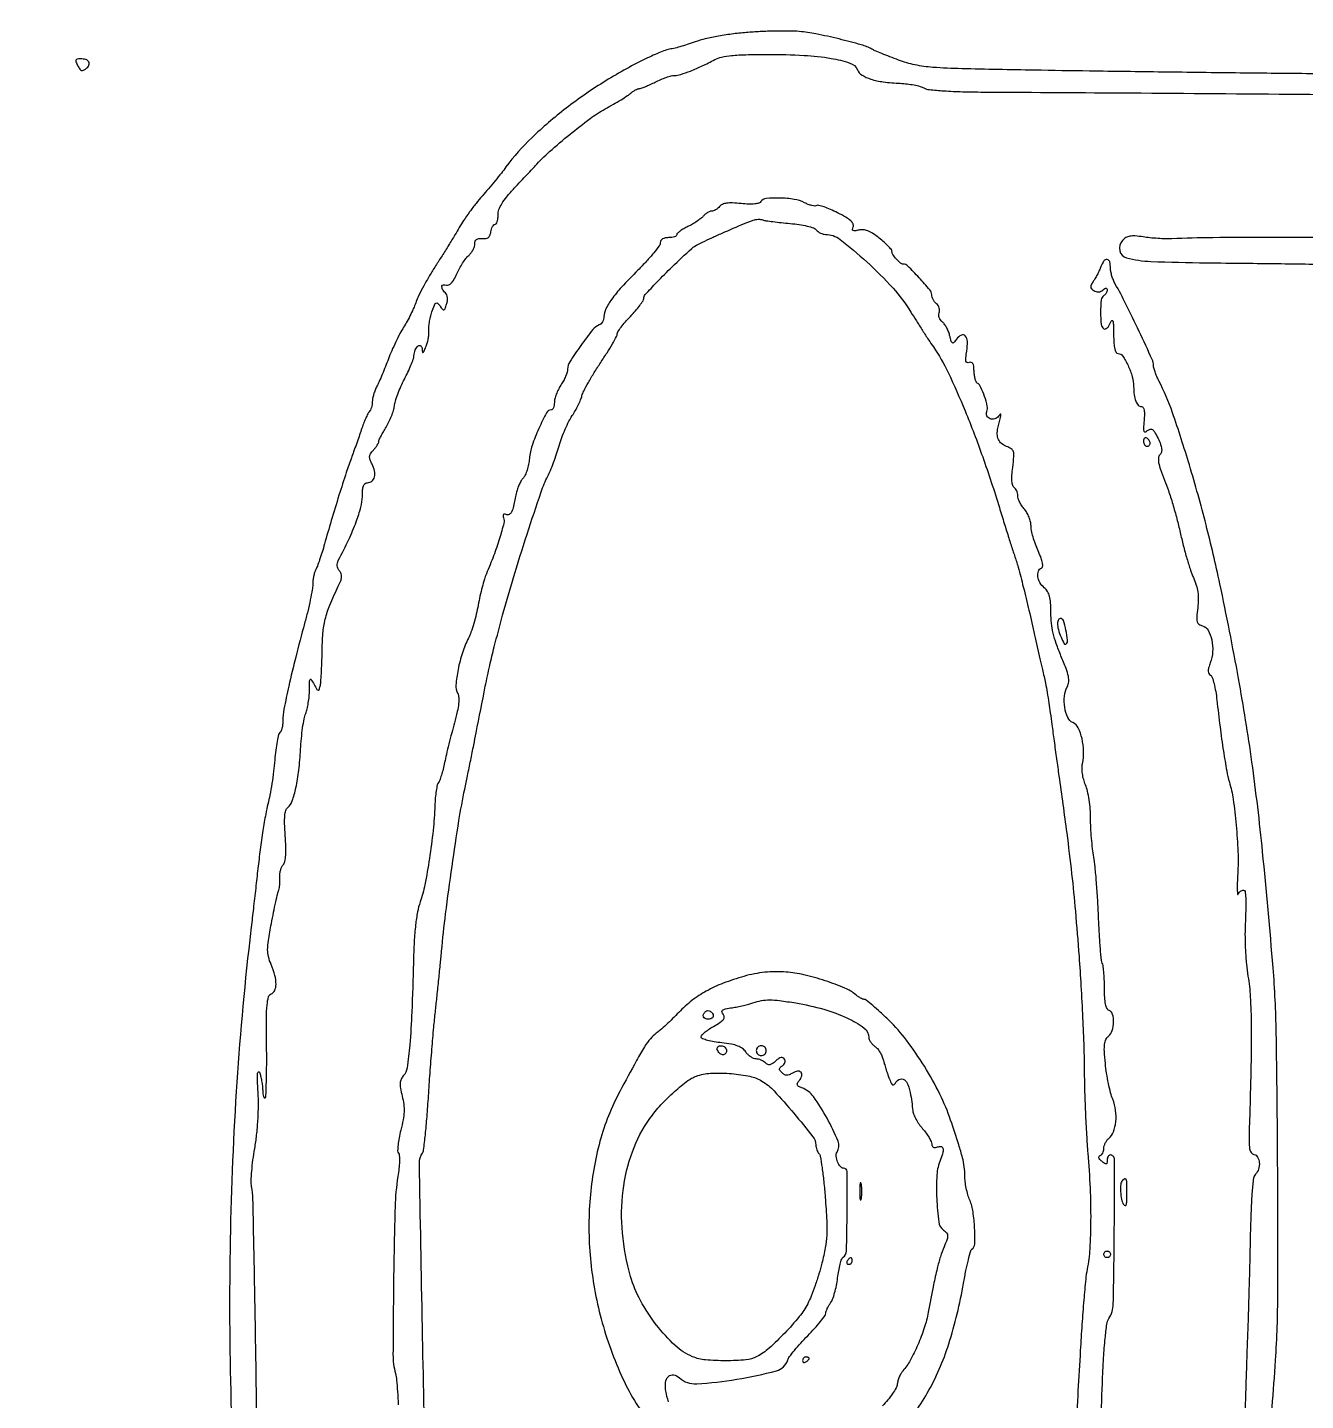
# Model space of a CAD drawing. Extents: x 0 to 5034, y 0 to 2560.
# Drawn here: x 1600.8 to 1986.9, y 1476.8 to 1891.5 of the extents above; entities that cross this region are included whole.
import ezdxf

# ---------------------------------------------------------------- set-up
doc = ezdxf.new("R2010")
doc.units = 0

msp = doc.modelspace()

# ---------------------------------------------------------------- linework, layer by layer
for points in [[(1302.591156, 2312.41867, -0.000002), (1321.157236, 2312.214958, -0.000002), (1342.798547, 2311.977339, -0.000002), (1365, 2311.733402, -0.001584)], [(2009.494587, 1877.282473, 0.000484), (1988.5, 1877.499179, -0.000489), (1967.21616, 1877.719094, -0.000366), (1943.759375, 1878.001581, -0.00037), (1921.664408, 1878.300175, -0.000845), (1905, 1878.565861, -0.001164), (1883.058553, 1879.003859, -0.013021), (1874.333491, 1879.425846, -0.032761), (1868.944086, 1880.184587, -0.038669), (1864, 1881.620542, -0.003289), (1861.397513, 1882.619604, -0.003903), (1858.953305, 1883.598466, -0.003401), (1856.904056, 1884.454094, -0.024864), (1855.947422, 1884.918621, 0.057226), (1852.738001, 1886.228274, 0.008588), (1845.995278, 1887.992673, 0.010225), (1839.018169, 1889.540509, 0.027668), (1834, 1890.260674, 0.019426), (1831.210081, 1890.395727, 0.006728), (1827.178125, 1890.379867, 0.006672), (1822.731868, 1890.243173, 0.007707), (1818.5, 1889.991109, 0.013277), (1814.099317, 1889.54308, 0.012476), (1809.635899, 1888.854972, 0.013024), (1805.591882, 1888.018526, 0.027884), (1802.534659, 1887.120314, -0.006555), (1800.151752, 1886.308362, -0.008273), (1797.925777, 1885.622842, -0.006771), (1796.04878, 1885.106076, -0.063866), (1795.221709, 1885, 0.083702), (1794.406756, 1884.86261, 0.00895), (1792.59939, 1884.198915, 0.010822), (1790.4634, 1883.31723, 0.008506), (1788.18705, 1882.272903, 0.026544), (1775.543381, 1875.362164, 0.025649), (1763.551802, 1867.077514, 0.026901), (1753.165713, 1858.156702, 0.042397), (1745.398541, 1849.347427, -0.00833), (1744.000294, 1847.525318, -0.00377), (1742.111209, 1845.183179, -0.003732), (1740.080384, 1842.741211, -0.005099), (1738.212369, 1840.574034, 0.013454), (1736.36289, 1838.354426, 0.009318), (1734.387606, 1835.751449, 0.009404), (1732.582362, 1833.177875, 0.019019), (1731.278373, 1831.074034, -0.006378), (1729.967666, 1828.834878, -0.002519), (1728.110208, 1825.787373, -0.002493), (1726.070466, 1822.515063, -0.003118), (1724.143758, 1819.5, 0.010082), (1722.311626, 1816.54297, 0.009415), (1720.556549, 1813.446879, 0.009433), (1719.10189, 1810.639083, 0.031403), (1718.300179, 1808.723417, -0.020421), (1717.619665, 1806.991564, -0.010621), (1716.638053, 1804.887311, -0.010543), (1715.536999, 1802.766212, -0.015802), (1714.479559, 1800.967619, 0.01926), (1713.367821, 1799.0464, 0.009399), (1712.092104, 1796.517901, 0.009309), (1710.862089, 1793.834878, 0.013304), (1709.879498, 1791.407475, -0.005403), (1708.978135, 1789.075463, -0.004886), (1707.996604, 1786.683607, -0.004898), (1707.075621, 1784.558662, -0.015531), (1706.401863, 1783.163273, 0.026895), (1705.869392, 1781.99334, 0.021363), (1705.41869, 1780.680149, 0.02184), (1705.105614, 1779.423804, 0.049426), (1705.006161, 1778.45, -0.038725), (1704.937291, 1777.595434, -0.034055), (1704.736803, 1776.723125, -0.035616), (1704.444729, 1775.959233, -0.080969), (1704.097849, 1775.45, 0.074594), (1703.661736, 1774.82689, 0.011517), (1703.019063, 1773.457187, 0.012632), (1702.333992, 1771.792537, 0.010678), (1701.692234, 1770, -0.002657), (1701.007544, 1767.986327, -0.001685), (1700.18935, 1765.646875, -0.001692), (1699.370448, 1763.355188, -0.00313), (1698.687279, 1761.5, 0.01105), (1697.156201, 1757.130033, 0.003052), (1694.944826, 1750.197831, 0.003164), (1692.612088, 1742.55841, 0.004062), (1690.567801, 1735.5, -0.006342), (1689.853627, 1733.07557, -0.007031), (1689.10121, 1730.752423, -0.00657), (1688.405977, 1728.789647, -0.035822), (1687.941379, 1727.763569, 0.049927), (1687.580284, 1726.902339, 0.023113), (1687.27848, 1725.725416, 0.022624), (1687.073042, 1724.448893, 0.029191), (1687.006638, 1723.263569, -0.044496), (1686.868626, 1721.672613, -0.007485), (1686.289433, 1718.668048, -0.008139), (1685.496131, 1715.148337, -0.007149), (1684.555768, 1711.5, 0.004501), (1681.874785, 1701.321867, 0.007232), (1679.792996, 1692.591788, 0.006911), (1678.334411, 1685.604892, 0.048033), (1678, 1682.131832, -0.028109), (1677.932753, 1680.93659, -0.034498), (1677.731129, 1679.837166, -0.036925), (1677.438332, 1678.96578, -0.15606), (1677.084695, 1678.552344, 0.200476), (1676.696547, 1678.010391, 0.01055), (1676.253864, 1675.878223, 0.015279), (1675.848618, 1673.251288, 0.010404), (1675.541658, 1670.243327, -0.010697), (1675.19591, 1666.874835, -0.007828), (1674.673836, 1663.152165, -0.007916), (1674.067996, 1659.640093, -0.017313), (1673.468865, 1656.97681, 0.020461), (1672.810419, 1653.961359, 0.00507), (1671.984854, 1648.970369, 0.005177), (1671.156224, 1643.232916, 0.00517), (1670.446151, 1637.47681, -0.00014), (1669.778386, 1631.575738, -0.000122), (1669.076545, 1625.402563, -0.000123), (1668.439411, 1619.822919, -0.000366), (1667.999087, 1616, 0.013199), (1663.908094, 1570.160889, 0.011752), (1662.037477, 1522.358362, 0.011548), (1662.402304, 1473.627172, 0.011573)], [(1993.853401, 1827.95452, 0.002956), (1976.143585, 1828.074452, 0.002913), (1958.880853, 1827.988715, 0.007648), (1946.5, 1827.665636, -0.017232), (1944.636391, 1827.65273, -0.008988), (1942.315667, 1827.758417, -0.008927), (1939.93559, 1827.952435, -0.013479), (1937.872482, 1828.214082, 0.017143), (1935.393356, 1828.510049, 0.06395), (1933.827284, 1828.442372, 0.095202), (1932.671663, 1828.006406, 0.071284), (1931.622482, 1827.135341, 0.241812), (1930.801824, 1824.063376, 0.281718), (1932.8597, 1821.90976, 0.055625), (1940.193346, 1820.817957, 0.0063), (1957, 1820.413572, -0.0001), (1968.694899, 1820.277243, -0.000024), (1988.046875, 1820.04686, -0.000025), (2010.249219, 1819.780375, -0.000025), (2032.5, 1819.511114, 0.00062)], [(1670.30539, 1452.5, 0.000863), (1669.903385, 1486.087776, 0.001479), (1669.436903, 1514.097363, 0.000534), (1668.948388, 1537.717799, 0.040348), (1668.559736, 1541.5, -0.054479), (1668.434937, 1543.17882, -0.011635), (1668.604507, 1546.103296, -0.012033), (1668.963326, 1549.49988, -0.011198), (1669.492027, 1552.958028, 0.015889), (1670.075501, 1557.0297, 0.012769), (1670.451257, 1561.438654, 0.012777), (1670.60124, 1565.857296, 0.01599), (1670.504439, 1569.958028, -0.005248), (1670.33886, 1573.628264, -0.025611), (1670.37342, 1575.70716, -0.241774), (1670.613684, 1576.105918, -0.478248), (1670.914915, 1576, -0.025835), (1671.261813, 1574.832549, -0.014306), (1671.569739, 1573.377604, -0.014235), (1671.798048, 1571.882008, -0.022217), (1671.90032, 1570.583333, 0.020796), (1671.982079, 1569.506048, 0.046873), (1672.153421, 1568.706139, 0.099996), (1672.378172, 1568.298637, 0.438454), (1672.621963, 1568.28863, 0.189109), (1672.869891, 1568.856584, 0.002072), (1673.014481, 1573.152303, 0.006116), (1673.100874, 1578.154238, 0.003901), (1673.084797, 1583.97242, -0.00321), (1673.050449, 1592.260085, -0.021389), (1673.236334, 1596.383796, -0.042839), (1673.644368, 1598.712715, -0.240831), (1674.462834, 1599.624112, 0.202778), (1675.546027, 1600.6672, 0.101969), (1675.931716, 1602.561194, 0.066706), (1675.569435, 1605.217332, 0.031763), (1674.442068, 1608.484408, -0.037681), (1673.645387, 1610.884823, -0.062925), (1673.392138, 1612.994981, -0.038531), (1673.620654, 1615.733025, -0.00667), (1674.519298, 1620.856532, -0.002962), (1675.187262, 1624.276339, -0.003846), (1675.841997, 1627.401606, -0.002898), (1676.425503, 1630.01099, -0.034564), (1676.725916, 1631, 0.047299), (1676.929586, 1631.73744, 0.021168), (1677.06277, 1632.735865, 0.020732), (1677.115317, 1633.811305, 0.026431), (1677.070182, 1634.802946, -0.050648), (1677.073028, 1635.792647, -0.038367), (1677.268402, 1636.861575, -0.039299), (1677.612479, 1637.846673, -0.069645), (1678.064006, 1638.577123, 0.120121), (1678.588179, 1639.652265, 0.035132), (1678.854546, 1641.485384, 0.026458), (1678.908384, 1644.029476, 0.010936), (1678.723784, 1647.469184, -0.009703), (1678.522589, 1651.053061, -0.030692), (1678.581918, 1653.455396, -0.046713), (1678.873982, 1655.065753, -0.15249), (1679.456633, 1655.964009, 0.136866), (1680.801515, 1657.904598, 0.028871), (1681.936973, 1661.90954, 0.025986), (1682.823091, 1667.179796, 0.015633), (1683.35112, 1673.5, -0.010845), (1683.592757, 1676.769224, -0.011335), (1683.973481, 1679.976936, -0.011065), (1684.425902, 1682.729007, -0.04812), (1684.884103, 1684.3151, 0.036744), (1685.315289, 1685.689788, 0.016869), (1685.682614, 1687.532578, 0.016603), (1685.940339, 1689.50676, 0.022039), (1686.035435, 1691.3151, -0.003005), (1686.075744, 1694.099102, -0.162183), (1686.250732, 1694.590574, -0.523665), (1686.541965, 1694.573774, -0.010617), (1687.413164, 1693.077078, 0.007782), (1688.260564, 1691.602098, 0.194636), (1688.625655, 1691.324959, 0.392438), (1688.920451, 1691.4796, 0.021178), (1689.256813, 1692.577078, 0.044426), (1689.457343, 1693.772111, 0.005388), (1689.634984, 1696.432017, 0.006363), (1689.772073, 1699.60452, 0.005203), (1689.840172, 1703, -0.018625), (1690.100826, 1708.554382, -0.039808), (1690.800286, 1712.788623, -0.037092), (1692.19706, 1717.039993, -0.014226), (1694.735818, 1722.724405, 0.021322), (1695.462201, 1724.414823, 0.072209), (1695.722506, 1725.58412, 0.106992), (1695.592867, 1726.515547, 0.085522), (1695.086276, 1727.396044, -0.067219), (1694.61504, 1728.150208, -0.087903), (1694.415128, 1728.936749, -0.08388), (1694.49376, 1729.772318, -0.055607), (1694.844953, 1730.671639, 0.011942), (1697.900272, 1736.845934, 0.019736), (1700.144949, 1742.21238, 0.023075), (1701.573044, 1746.662101, 0.0662), (1702, 1749.872715, -0.018977), (1702.075254, 1751.854734, -0.069962), (1702.34276, 1753.076217, -0.133561), (1702.822955, 1753.747646, -0.17279), (1703.531385, 1754, 0.176163), (1704.857844, 1754.482315, 0.156295), (1705.645222, 1755.729267, 0.114076), (1705.692584, 1757.552734, 0.072676), (1704.969096, 1759.557745, -0.031083), (1704.33983, 1760.932546, -0.113748), (1704.206435, 1761.875162, -0.123424), (1704.503429, 1762.73788, -0.039624), (1705.33622, 1763.819025, 0.019916), (1705.973153, 1764.581794, 0.023468), (1706.511265, 1765.353382, 0.023255), (1706.89885, 1766.037347, 0.117804), (1707, 1766.460707, -0.107118), (1707.105349, 1766.946809, -0.009887), (1707.640587, 1768.064476, -0.01239), (1708.345537, 1769.382413, -0.009407), (1709.180721, 1770.792412, 0.025459), (1710.038651, 1772.352934, 0.019908), (1710.812852, 1774.124752, 0.020311), (1711.401834, 1775.835768, 0.045498), (1711.674625, 1777.181661, -0.047791), (1711.975125, 1778.630185, -0.014811), (1712.696363, 1780.738034, -0.014662), (1713.646853, 1783.059451, -0.015633), (1714.713091, 1785.271215, 0.010924), (1715.767249, 1787.406287, 0.012403), (1716.681142, 1789.497689, 0.011649), (1717.369354, 1791.30484, 0.064984), (1717.585848, 1792.316662, -0.073347), (1717.995968, 1794.088718, -0.122113), (1718.877573, 1795.331782, -0.369732), (1719.637789, 1795.333757, -0.211213), (1720.063386, 1794.45, 0.016782), (1720.130448, 1793.436227, 0.520148), (1720.317225, 1793.331283, 0.174529), (1720.585007, 1793.603134, 0.005878), (1721.209685, 1795, 0.03373), (1721.608458, 1796.122562, 0.02365), (1721.909994, 1797.430377, 0.02396), (1722.079954, 1798.716334, 0.045085), (1722.073031, 1799.762984, -0.046522), (1722.06886, 1800.877017, -0.018247), (1722.261699, 1802.402746, -0.017875), (1722.591751, 1804.048159, -0.02127), (1723.02363, 1805.571599, -0.009451), (1723.757168, 1807.660717, -0.145998), (1724.210963, 1808.261982, -0.361486), (1724.708379, 1808.232393, -0.0466), (1725.470176, 1807.371674, 0.018139), (1726.266129, 1806.362132, 0.290598), (1726.662954, 1806.238832, 0.240953), (1726.996557, 1806.541764, 0.013332), (1727.472616, 1807.913721, 0.04937), (1727.68061, 1808.895967, 0.055), (1727.680728, 1809.864161, 0.061332), (1727.482185, 1810.70349, 0.10807), (1727.099337, 1811.300663, -0.058941), (1726.244663, 1812.384669, -0.168629), (1726.042035, 1813.309043, -0.330473), (1726.477225, 1813.769984, -0.136383), (1727.382594, 1813.683426, 0.209624), (1728.088894, 1813.716545, 0.090206), (1728.861276, 1814.29167, 0.057475), (1729.679559, 1815.399929, 0.024391), (1730.521104, 1817.046799, -0.020423), (1731.329946, 1818.661152, -0.017495), (1732.308031, 1820.291742, -0.017851), (1733.302159, 1821.711151, -0.047173), (1734.138509, 1822.625349, 0.047586), (1734.850845, 1823.40528, 0.039604), (1735.453187, 1824.353625, 0.041251), (1735.866269, 1825.319209, 0.080621), (1736, 1826.143198, -0.080644), (1736.133697, 1826.966733, -0.159217), (1736.52391, 1827.493395, -0.132591), (1737.208834, 1827.746291, -0.048961), (1738.246765, 1827.73821, 0.057593), (1739.326713, 1827.748394, 0.135765), (1740.064155, 1828.055295, 0.135102), (1740.541234, 1828.698784, 0.056787), (1740.816316, 1829.75, -0.038364), (1741.008189, 1830.611355, -0.053132), (1741.317603, 1831.339062, -0.065682), (1741.689552, 1831.839283, -0.202775), (1742.069551, 1832, 0.258486), (1742.427272, 1832.198173, 0.061119), (1742.726681, 1832.839286, 0.047871), (1742.93233, 1833.762574, 0.030882), (1743, 1834.857143, -0.086678), (1743.282622, 1836.475192, -0.049979), (1744.1375, 1838.264422, -0.036561), (1745.628433, 1840.358637, -0.015487), (1747.910714, 1842.946429, 0.000313), (1749.889032, 1845.05688, 0.000361), (1751.772321, 1847.071388, 0.000323), (1753.365704, 1848.780466, 0.002114), (1754.160714, 1849.641579, -0.024936), (1758.569311, 1853.999853, -0.011852), (1764.644577, 1859.180583, -0.011609), (1770.807515, 1863.955503, -0.033292), (1775.366157, 1866.873571, 0.00577), (1777.830281, 1868.266096, 0.006524), (1780.161939, 1869.660481, 0.006), (1782.112519, 1870.894325, 0.035273), (1783.078741, 1871.623571, -0.027152), (1783.753659, 1872.150364, -0.027913), (1784.475673, 1872.595674, -0.029043), (1785.142177, 1872.908452, -0.095464), (1785.617299, 1873, 0.087742), (1786.193243, 1873.101853, 0.009673), (1787.447517, 1873.5875, 0.011566), (1788.927587, 1874.23412, 0.009114), (1790.5, 1875, -0.017416), (1792.140364, 1875.765553, -0.01758), (1793.824969, 1876.4125, -0.017678), (1795.328261, 1876.871206, -0.065295), (1796.310313, 1877, 0.075613), (1798.170982, 1877.282998, 0.01798), (1801.136496, 1878.324783, 0.017161), (1804.64932, 1879.843669, 0.012613), (1808.436436, 1881.756213, -0.070203), (1810.528951, 1882.526447, -0.028623), (1813.531517, 1882.996507, -0.018902), (1817.849773, 1883.257051, -0.005675), (1824.436436, 1883.330256, -0.012646), (1835.437848, 1883.04938, -0.029555), (1843.618707, 1882.146595, -0.037117), (1849.294103, 1880.738452, -0.21176), (1851.544969, 1878.704742, 0.149126), (1852.944801, 1877.091713, 0.063439), (1855.567777, 1875.878381, 0.045244), (1859.380268, 1875.041306, 0.020252), (1864.5, 1874.604011, -0.018855), (1866.570564, 1874.432983, -0.017942), (1868.657219, 1874.104801, -0.018223), (1870.478403, 1873.681609, -0.05865), (1871.630958, 1873.218687, 0.09939), (1873.299173, 1872.700888, 0.009301), (1877.60567, 1872.337279, 0.010219), (1883.305731, 1872.079496, 0.004897), (1890.630958, 1871.969893, -0.000447), (1934.032772, 1871.706822, -0.000272), (1985.343122, 1871.322014, -0.000258), (2033.651729, 1870.908509, -0.000926)], [(1924.974255, 1467.942946, 0.001409), (1925.558327, 1482, -0.004659), (1925.932404, 1489.782965, -0.010824), (1926.39341, 1495.606866, -0.010527), (1926.917556, 1499.892704, -0.103814), (1927.536613, 1501.590564, 0.134741), (1928.847634, 1506.005644, 0.00328), (1929.15258, 1527.44905, 0.001799), (1929.24286, 1549.67167, 0.414349), (1927.915146, 1551, 0.17252), (1927.565964, 1550.875822, 0.093741), (1927.268824, 1550.523407, 0.074131), (1927.067793, 1549.998227, 0.054451), (1927, 1549.377555, -0.034031), (1926.942696, 1548.536599, -0.325448), (1926.707817, 1548.292106, -0.203945), (1926.296558, 1548.386751, -0.016041), (1925.390347, 1549.091004, -0.035745), (1924.778094, 1549.677815, -0.112982), (1924.502405, 1550.170516, -0.220982), (1924.558569, 1550.542533, -0.167601), (1924.890347, 1550.796782, 0.126501), (1925.314911, 1551.070965, 0.068084), (1925.674039, 1551.585066, 0.060893), (1925.917376, 1552.247238, 0.057696), (1926, 1552.960889, -0.069139), (1926.107895, 1553.737441, -0.044579), (1926.432852, 1554.587293, -0.04414), (1926.909528, 1555.377951, -0.061907), (1927.473538, 1555.978038, 0.130466), (1928.893135, 1557.972394, 0.064325), (1929.609756, 1561.023813, 0.058759), (1929.556797, 1564.510605, 0.06209), (1928.688116, 1567.821455, -0.032359), (1928.051352, 1569.769576, -0.012115), (1927.404115, 1572.571849, -0.011944), (1926.844398, 1575.667576, -0.014192), (1926.469401, 1578.613752, -0.00901), (1926.168011, 1582.363611, -0.043251), (1926.219978, 1584.504681, -0.080917), (1926.606628, 1585.8899, -0.111558), (1927.391711, 1586.910128, 0.141967), (1928.519504, 1588.572769, 0.071452), (1928.955437, 1591.092502, 0.076439), (1928.662237, 1593.446197, 0.236221), (1927.61195, 1594.595414, -0.196392), (1926.97201, 1595.196688, -0.056623), (1926.54226, 1596.513013, -0.036772), (1926.278432, 1598.547947, -0.012413), (1926.186919, 1601.538218, 0.008906), (1926.127278, 1604.06689, 0.011841), (1925.97774, 1606.361593, 0.009223), (1925.773682, 1608.257787, 0.107392), (1925.526751, 1608.956716, -0.115535), (1925.262319, 1609.74535, -0.003097), (1924.940845, 1613.4193, -0.006303), (1924.642643, 1617.767079, -0.004256), (1924.40729, 1622.732527, 0.00516), (1924.147137, 1628.01911, 0.005026), (1923.776116, 1633.345692, 0.004963), (1923.356665, 1638.018656, 0.018658), (1922.955508, 1640.933659, -0.015242), (1922.5888, 1643.469973, -0.008046), (1922.28068, 1646.636041, -0.007999), (1922.069154, 1649.889524, -0.012232), (1922, 1652.715778, 0.020826), (1921.887498, 1655.415617, 0.017166), (1921.549241, 1658.278195, 0.017505), (1921.055764, 1660.886932, 0.043482), (1920.465502, 1662.736808, -0.033452), (1919.906213, 1664.375534, -0.02949), (1919.541976, 1666.144584, -0.03076), (1919.40336, 1667.81906, -0.059394), (1919.534152, 1669.155494, 0.059838), (1919.893736, 1672.863572, 0.051173), (1919.403653, 1676.760051, 0.054827), (1918.269691, 1679.997391, 0.179551), (1916.666633, 1681.548767, -0.184607), (1915.091568, 1683.103196, -0.068462), (1914.185387, 1686.137885, -0.06437), (1914.099333, 1689.592231, -0.09724), (1914.978774, 1692.460339, 0.102963), (1915.394737, 1693.873864, 0.071695), (1915.291103, 1695.53915, 0.040197), (1914.604008, 1697.878772, 0.009083), (1913.050026, 1701.722919, -0.015931), (1911.617227, 1705.41188, -0.027047), (1910.687949, 1708.589284, -0.030138), (1910.172438, 1711.588988, -0.02749), (1910, 1714.722946, 0.015156), (1909.908423, 1717.74333, 0.049665), (1909.590874, 1719.712695, 0.074077), (1908.984153, 1721.120176, 0.077106), (1908, 1722.267972, -0.087299), (1906.711784, 1723.833456, -0.092825), (1906.069878, 1725.712002, -0.12186), (1906.2287, 1727.321165, -0.231018), (1907.137158, 1728.212386, 0.293622), (1907.509925, 1728.675381, 0.074206), (1907.467904, 1729.68798, 0.042616), (1907.031342, 1731.236464, 0.014125), (1906.137158, 1733.422837, -0.018328), (1905.319068, 1735.472134, -0.016842), (1904.62779, 1737.633975, -0.01712), (1904.14264, 1739.603086, -0.051879), (1904, 1740.974109, 0.059657), (1903.855198, 1742.183408, 0.03511), (1903.4125, 1743.572411, 0.034664), (1902.765817, 1744.917911, 0.04932), (1902, 1746, -0.034011), (1901.234585, 1747.014299, -0.031019), (1900.5875, 1748.153843, -0.03242), (1900.138844, 1749.246543, -0.081376), (1900, 1750.093993, 0.055389), (1899.9184, 1750.828351, 0.049542), (1899.67684, 1751.556473, 0.052551), (1899.321298, 1752.171239, 0.097275), (1898.899881, 1752.561877, -0.194189), (1898.45611, 1753.165918, -0.044881), (1898.250605, 1754.43683, -0.033918), (1898.245563, 1756.23827, -0.014823), (1898.471527, 1758.618405, 0.009556), (1898.824994, 1761.96641, 0.09443), (1898.681183, 1763.368288, 0.177379), (1898.041101, 1764.225056, 0.053735), (1896.571645, 1764.97276, -0.083103), (1895.106476, 1765.829549, -0.110665), (1894.169345, 1767.048584, -0.103246), (1893.802957, 1768.61907, -0.064913), (1894.003485, 1770.5, 0.00176), (1894.763123, 1773.710544, 0.044468), (1894.888855, 1774.603174, 0.672988), (1894.701182, 1774.690867, 0.052105), (1894.187671, 1774.104283, -0.167799), (1893.041793, 1773.280435, -0.166493), (1891.627526, 1773.335785, -0.19215), (1890.678723, 1774.21747, -0.204997), (1890.63074, 1775.480106, 0.143956), (1890.764405, 1777.13777, 0.02944), (1889.987906, 1780.006428, 0.029925), (1888.87331, 1782.772544, 0.132167), (1887.744222, 1784.097676, -0.146775), (1887.402371, 1784.522992, -0.032521), (1887.104674, 1785.419692, -0.031139), (1886.884984, 1786.542226, -0.025651), (1886.787793, 1787.758864, 0.025365), (1886.676481, 1789.162371, 0.099167), (1886.39802, 1789.98188, 0.200296), (1885.943906, 1790.32724, 0.156572), (1885.319528, 1790.292373, -0.177363), (1884.700052, 1790.282874, -0.261695), (1884.348584, 1790.681073, -0.080812), (1884.29769, 1791.698952, -0.011813), (1884.576908, 1793.755591, 0.045834), (1884.773122, 1796.681479, 0.171849), (1884.125781, 1798.375465, 0.352365), (1882.952565, 1798.598477, 0.112903), (1881.51496, 1797.351346, -0.022089), (1880.673333, 1796.301041, -0.351551), (1880.253368, 1796.226801, -0.199912), (1879.91198, 1796.653281, -0.009059), (1879.415851, 1798.501208, 0.03384), (1879.019645, 1799.730337, 0.030225), (1878.448489, 1800.943814, 0.03149), (1877.799203, 1801.971872, 0.077263), (1877.171876, 1802.605392, -0.081259), (1876.645162, 1803.145826, -0.072156), (1876.291878, 1803.847702, -0.074479), (1876.160202, 1804.59869, -0.098138), (1876.278079, 1805.282279, 0.095568), (1876.400716, 1805.972472, 0.069914), (1876.280811, 1806.743342, 0.06781), (1875.94601, 1807.474665, 0.078495), (1875.440559, 1808.049332, -0.053791), (1874.889314, 1808.617144, -0.042895), (1874.423164, 1809.332726, -0.044334), (1874.104531, 1810.080042, -0.078768), (1874, 1810.739466, 0.17829), (1873.455698, 1812.217396, 0.010274), (1870.194377, 1815.888971, 0.009707), (1866.774717, 1819.442145, 0.198843), (1865.427427, 1820, -0.18088), (1864.584783, 1820.315146, -0.031739), (1863.359726, 1821.525203, -0.032823), (1862.292699, 1822.893035, -0.150332), (1862, 1823.844542, 0.174644), (1861.804914, 1824.386031, 0.017387), (1860.874533, 1825.433279, 0.020236), (1859.636139, 1826.632162, 0.014718), (1858.168624, 1827.866447, 0.02186), (1856.243093, 1829.25903, 0.052075), (1854.677418, 1830.070902, 0.070604), (1853.306522, 1830.396727, 0.087257), (1851.999954, 1830.289737, -0.021215), (1850.806241, 1830.031116, -0.171159), (1850.261616, 1830.12354, -0.306818), (1850.075155, 1830.492198, -0.059889), (1850.266735, 1831.252716, 0.205168), (1850.232548, 1832.144597, 0.098686), (1849.536251, 1833.080251, 0.052191), (1848.060364, 1834.156357, 0.014331), (1845.52838, 1835.529934, 0.014287), (1843.41518, 1836.524342, 0.020513), (1841.486602, 1837.272887, 0.016953), (1839.889765, 1837.758656, 0.206613), (1839.271274, 1837.667657, -0.162081), (1838.738967, 1837.541781, -0.036215), (1837.804957, 1837.694005, -0.033981), (1836.700215, 1838.038033, -0.027195), (1835.563993, 1838.551178, 0.080504), (1832.496248, 1839.560713, 0.033182), (1828.126633, 1839.95908, 0.028043), (1823.969788, 1839.828116, 0.236691), (1822.422259, 1838.874212, -0.189022), (1821.81531, 1838.418919, -0.043504), (1820.533091, 1838.181621, -0.033879), (1818.739279, 1838.13082, -0.015857), (1816.420792, 1838.296019, 0.015217), (1813.834139, 1838.483656, 0.04402), (1812.042004, 1838.401158, 0.067068), (1810.788281, 1838.056986, 0.11962), (1809.935106, 1837.421807, -0.046478), (1809.390854, 1836.87779, -0.040976), (1808.733045, 1836.417656, -0.04317), (1808.065881, 1836.101777, -0.089212), (1807.5, 1836, 0.093642), (1806.928756, 1835.892068, 0.042436), (1806.243393, 1835.553954, 0.040039), (1805.559629, 1835.062541, 0.043748), (1804.984684, 1834.481546, -0.053205), (1804.273252, 1833.789255, -0.018159), (1803.107007, 1832.940463, -0.017818), (1801.741889, 1832.089928, -0.019627), (1800.36224, 1831.367604, 0.020076), (1799.074425, 1830.691887, 0.028122), (1797.987658, 1829.980512, 0.027475), (1797.19068, 1829.321727, 0.209253), (1797, 1828.886059, -0.24551), (1796.822323, 1828.546016, -0.066898), (1796.265625, 1828.26028, -0.051535), (1795.457602, 1828.06457, -0.033676), (1794.5, 1828, 0.046863), (1793.444394, 1827.900845, 0.091047), (1792.657303, 1827.596552, 0.122168), (1792.175374, 1827.106621, 0.134308), (1792, 1826.465517, -0.16122), (1791.700314, 1825.56024, -0.011025), (1790.017188, 1823.397929, -0.014854), (1787.835785, 1820.876297, -0.010562), (1785.25, 1818.177471, 0.009369), (1780.315352, 1813.051637, 0.02923), (1777.270408, 1809.356409, 0.04427), (1775.541331, 1806.486806, 0.113942), (1775, 1804.142172, -0.067997), (1774.893709, 1803.364202, -0.062708), (1774.581812, 1802.619911, -0.066679), (1774.120813, 1802.02004, -0.104375), (1773.576383, 1801.667684, 0.133497), (1771.608226, 1800.227141, 0.012959), (1768.01124, 1795.472103, 0.012554), (1764.655451, 1790.530966, 0.142915), (1763.993411, 1788.2927, -0.073714), (1763.857864, 1787.400893, -0.024045), (1763.405128, 1786.145356, -0.023371), (1762.760939, 1784.78018, -0.024337), (1762, 1783.5, 0.02997), (1761.238993, 1782.186253, 0.025563), (1760.594872, 1780.720312, 0.026364), (1760.147119, 1779.323318, 0.063717), (1760.006589, 1778.25, -0.037916), (1759.938618, 1777.388375, -0.056728), (1759.738972, 1776.660938, -0.074413), (1759.448134, 1776.164263, -0.226904), (1759.104804, 1776, 0.277345), (1757.670552, 1775.13814, 0.015957), (1755.310527, 1770.335004, 0.02383), (1753.283458, 1765.217458, 0.062125), (1752.477392, 1761.348399, -0.027754), (1752.232162, 1759.566981, -0.027937), (1751.791464, 1757.82768, -0.029088), (1751.236229, 1756.362241, -0.09152), (1750.642364, 1755.499507, 0.063969), (1750.028236, 1754.704333, 0.026643), (1749.405057, 1753.4973, 0.025828), (1748.867022, 1752.116985, 0.03035), (1748.507058, 1750.760286, -0.007413), (1747.674929, 1746.921997, -0.054292), (1747.054592, 1745.150295, -0.162234), (1746.359291, 1744.428838, -0.215391), (1745.460586, 1744.376751, 0.062657), (1744.906771, 1744.513017, 0.252329), (1744.593933, 1744.388706, 0.219876), (1744.498824, 1744.038746, 0.049767), (1744.665481, 1743.42936, -0.1569), (1744.756095, 1741.787809, -0.010447), (1743.449213, 1737.191341, -0.014956), (1741.651576, 1731.905539, -0.013137), (1739.46742, 1726.5, 0.029485), (1738.887422, 1724.91758, 0.009259), (1738.204887, 1722.487847, 0.009214), (1737.541958, 1719.742143, 0.010077), (1737.001799, 1717.054373, -0.015029), (1736.425319, 1714.326036, -0.012441), (1735.652634, 1711.458051, -0.01263), (1734.81181, 1708.862753, -0.032683), (1734.038893, 1707.054373, 0.039715), (1732.2394, 1702.674911, 0.029058), (1730.926334, 1697.582948, 0.02669), (1730.26249, 1692.902886, 0.144287), (1730.76471, 1690.413307, -0.10411), (1731.13008, 1689.133934, -0.044061), (1731.098942, 1687.340057, -0.030539), (1730.688691, 1684.898607, -0.011136), (1729.821565, 1681.5, 0.004144), (1728.998926, 1678.454215, 0.003106), (1728.141783, 1675.0875, 0.00314), (1727.374475, 1671.90805, 0.007186), (1726.845701, 1669.5, -0.011263), (1726.391716, 1667.510137, -0.013623), (1725.873298, 1665.666243, -0.012265), (1725.360281, 1664.147975, -0.085283), (1724.971725, 1663.470189, 0.121363), (1724.627211, 1662.755432, 0.014008), (1724.306556, 1660.989142, 0.016207), (1724.048255, 1658.831742, 0.012561), (1723.902529, 1656.470189, -0.017242), (1723.372354, 1649.014393, -0.01146), (1722.274712, 1640.512027, -0.011164), (1720.888703, 1632.610018, -0.035195), (1719.473615, 1627.422772, 0.037839), (1718.667108, 1624.403671, 0.018664), (1718.080813, 1620.473129, 0.014646), (1717.671401, 1615.458138, 0.007012), (1717.424956, 1609, -0.003964), (1716.950494, 1594.198941, -0.012261), (1716.305955, 1584.218984, -0.012667), (1715.510839, 1577.295821, -0.149669), (1714.378956, 1574.871534, 0.075396), (1713.689112, 1573.826466, 0.094206), (1713.407576, 1572.700777, 0.060665), (1713.504146, 1571.193127, 0.015383), (1714.030744, 1568.792185, -0.028209), (1714.51602, 1566.272611, -0.043472), (1714.620181, 1564.057185, -0.037883), (1714.340343, 1561.648011, -0.016018), (1713.618649, 1558.471417, 0.016198), (1713.091349, 1556.146579, 0.021971), (1712.776682, 1554.017148, 0.019712), (1712.666071, 1552.273589, 0.173214), (1712.904876, 1551.550766, -0.155016), (1713.173767, 1550.824363, -0.017496), (1713.195024, 1549.046163, -0.019873), (1713.058522, 1546.874611, -0.014909), (1712.742435, 1544.5, 0.033924), (1711.872666, 1535.306418, 0.003461), (1711.443984, 1513.416049, 0.002271), (1711.260376, 1490.798089, 0.0644), (1711.989202, 1485, -0.038769), (1712.339416, 1483.032665, -0.008407), (1712.621804, 1479.590625, -0.008718), (1712.812641, 1475.585155, -0.008244)], [(1721.171471, 1453.736413, -0.001689), (1720.151025, 1498.923061, -0.000329), (1719.229269, 1548.62772, -0.16443), (1720.168663, 1551.580035, 0.13011), (1720.515763, 1552.461225, 0.002825), (1721.030862, 1557.090252, 0.006274), (1721.538009, 1562.549967, 0.004171), (1721.988674, 1568.821575, -0.002419), (1722.457892, 1575.68783, -0.002036), (1723.019628, 1582.95531, -0.002054), (1723.586652, 1589.584953, -0.005691), (1724.057679, 1594.24154, 0.00155), (1724.517355, 1598.43848, 0.000931), (1725.038391, 1603.424077, 0.000932), (1725.538199, 1608.385235, 0.001625), (1725.931491, 1612.5, -0.008322), (1727.170249, 1623.852895, -0.004181), (1729.092508, 1638.145556, -0.00408), (1731.187653, 1651.988341, -0.011873), (1732.939306, 1661.5, 0.000908), (1733.772722, 1665.527597, 0.000582), (1734.72632, 1670.20625, 0.000585), (1735.649465, 1674.790171, 0.001096), (1736.383604, 1678.5, -0.000748), (1739.148399, 1692.522605, -0.006357), (1740.47974, 1698.803325, -0.008394), (1741.843019, 1704.413447, -0.001845), (1744.381563, 1714, -0.008405), (1747.529716, 1724.974429, -0.004487), (1751.770458, 1738.437858, -0.003015), (1756.018294, 1751.24975, -0.036898), (1758.026331, 1756, 0.020423), (1758.829769, 1757.738707, 0.00852), (1759.776094, 1760.14296, 0.008413), (1760.70315, 1762.754444, 0.010786), (1761.463438, 1765.188799, -0.018119), (1762.260166, 1767.614264, -0.013972), (1763.297151, 1770.19885, -0.014189), (1764.403365, 1772.561617, -0.032507), (1765.39882, 1774.255766, 0.019229), (1766.324295, 1775.739235, 0.015354), (1767.209175, 1777.40374, 0.015622), (1767.933521, 1778.997108, 0.037399), (1768.342493, 1780.228465, -0.056806), (1768.883419, 1781.668203, -0.009636), (1770.272071, 1784.258204, -0.010416), (1772.033632, 1787.249201, -0.009104), (1773.996839, 1790.303342, 0.006588), (1775.913633, 1793.252541, 0.009406), (1777.530322, 1795.923207, 0.005872), (1778.810567, 1798.191756, 0.126175), (1779, 1798.930481, -0.148177), (1779.199142, 1799.587701, -0.014305), (1780.175, 1800.963229, -0.017197), (1781.467979, 1802.562034, -0.012759), (1783, 1804.240083, 0.013873), (1784.5319, 1805.925524, 0.018358), (1785.825, 1807.546832, 0.015903), (1786.792348, 1808.946522, 0.144221), (1787, 1809.651458, -0.187864), (1787.443751, 1810.79082, -0.005633), (1791.00133, 1814.578644, -0.009798), (1795.602775, 1819.18445, -0.005162), (1801.486998, 1824.731958, -0.062989), (1802.402174, 1825.385056, -0.006662), (1804.732023, 1826.600012, -0.008148), (1807.560934, 1827.970228, -0.006456), (1810.660529, 1829.361308, -0.00169), (1817.48328, 1832.29074, -0.022416), (1820.047269, 1833.2481, -0.065329), (1821.6057, 1833.535004, -0.09256), (1823, 1833.348452, 0.042205), (1823.937809, 1833.125663, 0.005097), (1826.041533, 1832.832025, 0.00603), (1828.55419, 1832.53815, 0.004931), (1831.24777, 1832.28283, -0.016461), (1833.959463, 1831.962559, -0.022418), (1836.374808, 1831.484727, -0.021869), (1838.291578, 1830.925509, -0.138493), (1839.120215, 1830.35515, 0.061756), (1839.671754, 1829.836457, 0.044125), (1840.397859, 1829.398075, 0.044583), (1841.177933, 1829.099214, 0.069301), (1841.89031, 1829, -0.166317), (1846.315209, 1827.486257, -0.019649), (1854.392119, 1820.703502, -0.024555), (1862.326948, 1812.744529, -0.046564), (1867.740185, 1805.5, 0.003349), (1869.369478, 1802.874217, 0.002355), (1871.23645, 1799.940625, 0.002376), (1873.049937, 1797.149719, 0.004977), (1874.492188, 1795, -0.038675), (1878.952797, 1787.273513, -0.014041), (1884.095603, 1775.700823, -0.012907), (1889.397982, 1761.79497, -0.010196), (1894.434058, 1746.5, 0.000837), (1895.908767, 1741.721949, 0.001045), (1897.294755, 1737.290625, 0.000843), (1898.472237, 1733.575246, 0.008066), (1899.002531, 1732, -0.018919), (1900.087653, 1728.529309, -0.004262), (1901.658164, 1722.545378, -0.004319), (1903.386943, 1715.465773, -0.003725), (1905.083243, 1708, 0.001029), (1905.86921, 1704.452361, 0.000958), (1906.688678, 1700.821875, 0.000954), (1907.429483, 1697.597325, 0.003244), (1907.929892, 1695.5, -0.012867), (1908.369644, 1693.485969, -0.004716), (1908.890819, 1690.61875, -0.004671), (1909.40178, 1687.47322, -0.005582), (1909.822372, 1684.5, 0.001181), (1910.287036, 1680.992908, 0.000431), (1910.960705, 1676.03125, 0.000428), (1911.706618, 1670.60739, 0.000512), (1912.418785, 1665.5, -0.001937), (1914.779062, 1648.212802, -0.005249), (1916.276609, 1635.929818, -0.006043), (1917.395599, 1624.633776, -0.003409), (1918.493731, 1610.908152, -0.003712), (1919.076106, 1602.042457, -0.002918), (1919.579812, 1592.426515, -0.00295), (1919.94319, 1583.481234, -0.007261), (1920.075844, 1576.908152, 0.005675), (1920.177994, 1570.902209, 0.003609), (1920.426718, 1563.913645, 0.003625), (1920.770028, 1557.059, 0.006713), (1921.163805, 1551.5, -0.010216), (1921.832274, 1541.022167, -0.012345), (1922.01549, 1531.167835, -0.01339), (1921.73556, 1522.656746, -0.033612), (1920.950325, 1516.5, 0.024161), (1920.508162, 1513.487612, 0.003411), (1919.9406, 1507.240625, 0.003883), (1919.376379, 1499.832494, 0.003296), (1918.892839, 1492, -0.002259), (1917.431809, 1467.507746, -0.006987)], [(1975.510506, 1460.87562, 0.00952), (1977.86852, 1489, 0.015246), (1978.559325, 1509.240793, 0.002468), (1978.507727, 1548.636837, 0.002403), (1978.072232, 1588.043142, 0.016307), (1977.128465, 1607.5, 0.004574), (1973.96019, 1642.519683, 0.009595), (1970.72688, 1669.662759, 0.010611), (1966.68558, 1694.869439, 0.007122), (1961.047419, 1723.5, 0.010808), (1956.868246, 1741.324759, 0.010099), (1951.835151, 1759.362395, 0.009991), (1946.743057, 1775.134462, 0.03626), (1942.596195, 1784.813979, -0.018201), (1941.985214, 1786.108919, -0.018106), (1941.468882, 1787.447096, -0.018286), (1941.103658, 1788.646993, -0.064816), (1941, 1789.443264, 0.108344), (1940.61742, 1791.18811, 0.002035), (1936.649532, 1799.709924, 0.005577), (1932.650882, 1807.96692, 0.013202), (1929.444169, 1814, -0.03141), (1928.901355, 1815.117568, -0.023397), (1928.440717, 1816.409226, -0.023836), (1928.120587, 1817.672881, -0.048469), (1928.014742, 1818.690983, 0.058044), (1927.772898, 1820.652323, 0.293601), (1927.011545, 1821.377404, 0.296093), (1926.042155, 1820.983584, 0.058534), (1925.111857, 1819.248813, -0.014863), (1924.604871, 1818.066286, -0.010898), (1923.975581, 1816.785039, -0.011031), (1923.326047, 1815.597211, -0.023902), (1922.764445, 1814.721533, 0.031122), (1922.16132, 1813.750562, 0.143087), (1922.025047, 1813.109206, 0.180579), (1922.268783, 1812.580804, 0.056005), (1922.966462, 1812.028736, 0.070426), (1923.665647, 1811.719098, 0.082964), (1924.384431, 1811.639182, 0.084276), (1925.081163, 1811.797164, 0.075542), (1925.716462, 1812.179647, -0.026113), (1926.318911, 1812.628675, -0.147783), (1926.697828, 1812.743755, -0.306012), (1926.919645, 1812.594428, -0.096386), (1927, 1812.181462, -0.080924), (1926.926276, 1811.728927, -0.053435), (1926.70625, 1811.248868, -0.052403), (1926.382546, 1810.815222, -0.067923), (1926, 1810.5, 0.234845), (1925.198104, 1809.209202, 0.023856), (1925.024064, 1805.497703, 0.023868), (1925.204469, 1801.786436, 0.234387), (1926.008459, 1800.494772, 0.218093), (1926.465039, 1800.437812, 0.103478), (1926.993328, 1800.734403, 0.072727), (1927.515911, 1801.345094, 0.045328), (1927.945072, 1802.185755, -0.077638), (1928.391273, 1802.936266, -0.602587), (1928.69868, 1802.872287, -0.06264), (1928.873818, 1801.757601, -0.004926), (1928.936614, 1798.75, 0.012961), (1929.035071, 1796.086159, 0.043122), (1929.294979, 1794.355385, 0.077483), (1929.712503, 1793.339363, 0.262341), (1930.314788, 1793, -0.251243), (1931.691279, 1792.261731, -0.036568), (1933.304514, 1789.398516, -0.03988), (1934.582132, 1786.007092, -0.070256), (1935, 1783.047861, 0.030756), (1935.154795, 1780.53373, 0.063188), (1935.640482, 1778.625209, 0.095078), (1936.401632, 1777.42451, 0.206935), (1937.383415, 1777, -0.266589), (1937.862898, 1776.724791, -0.087566), (1938.155728, 1775.932414, -0.05038), (1938.258489, 1774.628219, -0.01826), (1938.149682, 1772.772367, 0.007818), (1937.960995, 1770.402225, 0.099801), (1938.080557, 1769.52287, 0.416396), (1938.470381, 1769.335718, 0.088026), (1939.198727, 1769.749965, -0.107892), (1940.017891, 1770.174115, -0.230943), (1940.699886, 1770.04217, -0.104782), (1941.389649, 1769.250889, -0.015798), (1942.359877, 1767.371519, -0.019632), (1943.14714, 1765.538727, -0.063714), (1943.460006, 1764.255786, -0.098598), (1943.376044, 1763.265921, -0.103251), (1942.918527, 1762.401831, 0.148731), (1942.496444, 1761.396305, 0.072195), (1942.555549, 1759.990283, 0.040994), (1943.117136, 1757.945976, 0.010591), (1944.358133, 1754.75791, -0.017908), (1945.499941, 1751.69273, -0.007794), (1946.805763, 1747.547636, -0.007701), (1948.058154, 1743.095201, -0.010171), (1949.053617, 1739, 0.008503), (1949.998001, 1735.057692, 0.007999), (1951.094054, 1731.068262, 0.007989), (1952.178526, 1727.563699, 0.027262), (1953.043001, 1725.338766, -0.029517), (1953.902846, 1723.095863, -0.041357), (1954.380069, 1721.005009, -0.039908), (1954.516376, 1718.807846, -0.025023), (1954.34169, 1716.237224, 0.011128), (1954.067099, 1713.374646, 0.084106), (1954.194713, 1712.027399, 0.175781), (1954.730855, 1711.260728, 0.089424), (1955.812172, 1710.759369, -0.206529), (1957.495475, 1709.444545, -0.07335), (1958.576871, 1706.517713, -0.065072), (1958.855434, 1702.93153, -0.077274), (1958.159111, 1699.610576, 0.020483), (1957.657383, 1698.096375, 0.073776), (1957.524156, 1697.09078, 0.125321), (1957.714659, 1696.388553, 0.12641), (1958.217409, 1695.865634, -0.175554), (1958.722933, 1695.2271, -0.017854), (1959.277736, 1693.343091, -0.020612), (1959.780563, 1690.977729, -0.015008), (1960.151127, 1688.314021, 0.004611), (1961.101513, 1680.258563, 0.006162), (1962.121426, 1672.967527, 0.006185), (1963.111986, 1666.969782, 0.029464), (1963.920575, 1663.59194, -0.038278), (1965.063282, 1658.417575, -0.012469), (1965.968624, 1650.64086, -0.012844), (1966.498787, 1642.530011, -0.024511), (1966.43723, 1636, 0.006357), (1966.309336, 1633.204874, 0.014065), (1966.298917, 1631.070312, 0.022795), (1966.387751, 1629.78171, 0.756283), (1966.582553, 1629.75, -0.062286), (1966.883271, 1630.228004, -0.057205), (1967.300285, 1630.632812, -0.061026), (1967.764968, 1630.907807, -0.103482), (1968.205653, 1631, -0.372826), (1968.654085, 1630.611644, -0.021212), (1968.853359, 1628.643901, -0.020513), (1968.903358, 1625.785037, -0.007541), (1968.747468, 1621.75, 0.013952), (1968.638347, 1617.520346, 0.011353), (1968.750817, 1612.989081, 0.011614), (1969.05871, 1608.644384, 0.019214), (1969.544056, 1605, -0.02923), (1970.244862, 1598.790088, -0.011276), (1970.517029, 1590.120693, -0.00769), (1970.43697, 1577.892293, -0.002382), (1969.945956, 1559.5, 0.006522), (1969.864865, 1555.096128, 0.043063), (1970.042265, 1552.90276, 0.10689), (1970.509438, 1551.732257, 0.198784), (1971.347119, 1551.176676, -0.21885), (1972.450625, 1550.382057, -0.11073), (1972.959706, 1548.708211, -0.094828), (1972.734296, 1546.746477, -0.121063), (1971.794734, 1545.194734, 0.167334), (1971.212894, 1544.001833, 0.009877), (1970.795155, 1539.938686, 0.011398), (1970.456015, 1534.283907, 0.004129), (1970.224028, 1526.244734, -0.000932), (1970.054158, 1518.681454, -0.000772), (1969.845812, 1510.628141, -0.000779), (1969.631898, 1503.24578, -0.0021), (1969.449657, 1498, 0.001136), (1969.264638, 1492.954457, 0.00051), (1969.043394, 1486.325, 0.000505), (1968.823831, 1479.319187, 0.000688), (1968.640876, 1473, -0.003251)], [(1863.919057, 1467.18972, 0.059439), (1872.661288, 1479.048744, 0.052622), (1879.153912, 1493.931607, 0.033576), (1883.629451, 1512.293032, -0.006896), (1884.341697, 1516.083286, -0.01041), (1885.075878, 1519.360932, -0.005529), (1885.776874, 1522.080876, -0.190747), (1886.165119, 1522.602049, 0.252771), (1886.997822, 1524.049499, 0.017993), (1886.954057, 1528.858921, 0.025272), (1886.47762, 1533.826563, 0.062489), (1885.5, 1537.345757, -0.029711), (1884.925078, 1538.989972, -0.018588), (1884.440625, 1540.97134, -0.018642), (1884.107791, 1542.965874, -0.032029), (1884, 1544.646883, 0.031763), (1883.823922, 1547.415837, 0.030467), (1883.29831, 1550.179773, 0.016274), (1882.177738, 1554.056467, 0.002642), (1879.717524, 1561.5, 0.034057), (1876.465778, 1569.352913, 0.023358), (1871.778127, 1577.785046, 0.023512), (1866.394683, 1585.635345, 0.038024), (1861.032074, 1591.698832, 0.006769), (1858.476891, 1594.113405, 0.010088), (1856.171808, 1596.149032, 0.005541), (1854.192011, 1597.790181, 0.171931), (1853.599863, 1598, -0.096031), (1853.131753, 1598.090743, -0.028657), (1852.470551, 1598.402226, -0.027583), (1851.752372, 1598.845218, -0.026659), (1851.078741, 1599.369279, 0.080389), (1847.801811, 1601.396608, 0.019702), (1841.834539, 1603.60328, 0.02106), (1835.368301, 1605.411593, 0.039378), (1830, 1606.233147, 0.020472), (1826.717959, 1606.338885, 0.023109), (1823.569231, 1606.165712, 0.02317), (1820.457304, 1605.703395, 0.020798), (1817.285604, 1604.942652, 0.022152), (1811.038858, 1602.863582, 0.034779), (1805.909929, 1600.47949, 0.038374), (1801.541854, 1597.609161, 0.036916), (1797.602745, 1594.070703, -0.007421), (1795.744694, 1592.192372, -0.006953), (1793.791502, 1590.328213, -0.006941), (1792.012608, 1588.722451, -0.023597), (1790.791687, 1587.748747, 0.06177), (1789.01461, 1586.095143, 0.034451), (1787.272654, 1583.701563, 0.015187), (1784.834194, 1579.538542, 0.001833), (1779.778703, 1570.192174, 0.056884), (1773.786852, 1555.125917, 0.045858), (1770.781848, 1537.952346, 0.04386), (1770.892932, 1519.718552, 0.041942), (1774.162853, 1501.5, 0.043041), (1780.708127, 1483.426581, 0.063), (1789.674517, 1469.103344, 0.069769)], [(1794.464712, 1476.48512, -0.027073), (1793.683296, 1479.662781, -0.075561), (1793.586942, 1482.326438, -0.170209), (1794.457583, 1484.120258, -0.245253), (1795.985537, 1484.594139, -0.13897), (1797.768758, 1483.718517, 0.201303), (1802.998014, 1481.896198, 0.025355), (1815.154716, 1483.271711, 0.023887), (1827.082779, 1485.828215, 0.256559), (1830.538129, 1489.120133, -0.085004), (1831.04468, 1490.100461, -0.010608), (1832.533559, 1491.988486, -0.012246), (1834.419427, 1494.167303, -0.009867), (1836.547918, 1496.417205, 0.01039), (1838.63875, 1498.631927, 0.014502), (1840.407793, 1500.703241, 0.010829), (1841.775327, 1502.479208, 0.153572), (1842.031803, 1503.228547, -0.074692), (1842.140227, 1503.844949, -0.027032), (1842.468515, 1504.673424, -0.026094), (1842.931734, 1505.555633, -0.028149), (1843.47382, 1506.361832, 0.074503), (1844.063412, 1507.442333, 0.019337), (1844.673431, 1509.332963, 0.019227), (1845.208239, 1511.566783, 0.018551), (1845.577304, 1513.861832, -0.014123), (1845.911728, 1516.065772, -0.019408), (1846.344468, 1518.022543, -0.016423), (1846.810017, 1519.586606, -0.170745), (1847.215397, 1520.108527, 0.248721), (1848.259476, 1521.970474, 0.004341), (1848.436677, 1533.921678, 0.00372), (1848.421078, 1545.968599, 0.411658), (1847.380629, 1547, -0.22903), (1846.399107, 1547.474485, -0.072193), (1845.558325, 1548.922474, -0.069519), (1845.136569, 1550.622888, -0.16597), (1845.422613, 1551.874784, 0.240211), (1845.693634, 1555.169099, 0.027825), (1842.403219, 1562.067932, 0.030763), (1838.274119, 1568.622122, 0.148855), (1834.81542, 1571.260001, -0.032786), (1833.800697, 1571.715068, -0.181581), (1833.411157, 1572.155264, -0.218981), (1833.446472, 1572.689699, -0.048935), (1833.971945, 1573.466196, 0.096205), (1834.74779, 1574.883321, 0.262195), (1834.524453, 1575.96419, 0.262783), (1833.485401, 1576.332028, 0.096434), (1831.978599, 1575.754562, -0.035616), (1830.952515, 1575.21115, -0.109252), (1830.185781, 1575.05716, -0.130745), (1829.507522, 1575.251795, -0.06156), (1828.783319, 1575.816681, -0.03666), (1828.186783, 1576.507752, -0.173614), (1828.037079, 1577.000374, -0.196145), (1828.241592, 1577.439163, -0.048463), (1828.886475, 1577.929837, 0.084598), (1829.354467, 1578.342263, 0.093331), (1829.640193, 1578.873445, 0.100455), (1829.701065, 1579.439365, 0.115633), (1829.528838, 1579.953339, 0.128824), (1829.076071, 1580.384523, 0.180555), (1828.528922, 1580.465812, 0.103625), (1827.826552, 1580.155277, 0.028199), (1826.877094, 1579.388771, -0.030791), (1825.871048, 1578.585154, -0.108461), (1825.111702, 1578.26736, -0.155512), (1824.448246, 1578.352932, -0.087365), (1823.776371, 1578.823629, 0.059672), (1823.203263, 1579.274137, 0.039039), (1822.452638, 1579.654441, 0.038996), (1821.650572, 1579.913989, 0.058821), (1820.921972, 1580, -0.101054), (1820.17777, 1580.151962, -0.049486), (1819.325563, 1580.619453, -0.046274), (1818.503724, 1581.302063, -0.049806), (1817.843768, 1582.108777, 0.088518), (1816.850323, 1583.14835, 0.067813), (1815.465429, 1583.897902, 0.04663), (1813.478417, 1584.442428, 0.016467), (1810.552569, 1584.858777, -0.01513), (1808.272053, 1585.177078, -0.022331), (1806.297329, 1585.605391, -0.018849), (1804.754119, 1586.075901, -0.235538), (1804.339146, 1586.5, -0.263082), (1804.44645, 1587.022297, -0.031855), (1805.303406, 1587.887133, -0.031177), (1806.543167, 1588.857193, -0.020658), (1808.074467, 1589.817898, 0.014661), (1810.132057, 1591.074657, 0.081215), (1811.086561, 1591.945697, 0.18972), (1811.318038, 1592.710137, 0.154146), (1810.992685, 1593.508814, -0.11555), (1810.638766, 1594.218432, -0.30158), (1810.826804, 1594.728418, -0.106532), (1811.680144, 1595.10896, -0.013463), (1813.676591, 1595.472846, 0.010257), (1815.323443, 1595.76212, 0.007856), (1817.111249, 1596.143372, 0.007953), (1818.773952, 1596.553298, 0.018576), (1820, 1596.92555, -0.035903), (1822.578865, 1597.611991, -0.047579), (1824.995921, 1597.838124, -0.032605), (1828.030765, 1597.634521, -0.00827), (1832.918087, 1596.902295, -0.02782), (1841.38213, 1595.001736, -0.040903), (1848.518099, 1592.32984, -0.047651), (1853.559685, 1589.340178, -0.239506), (1855, 1586.505813, 0.103355), (1855.131092, 1585.878405, 0.046527), (1855.54002, 1585.138583, 0.043367), (1856.135039, 1584.409672, 0.045424), (1856.838367, 1583.806704, -0.063996), (1857.591405, 1583.111126, -0.034665), (1858.333414, 1582.088987, -0.033892), (1858.955074, 1580.925906, -0.045159), (1859.34635, 1579.794103, 0.010148), (1859.679402, 1578.556525, 0.005653), (1860.132615, 1577.062296, 0.005636), (1860.625483, 1575.560285, 0.00909), (1861.082687, 1574.294103, 0.012564), (1861.748418, 1572.673731, 0.177831), (1862.17651, 1572.229532, 0.32173), (1862.642709, 1572.309878, 0.035997), (1863.382264, 1573.177952, -0.244196), (1864.936223, 1573.94422, -0.267648), (1866.362467, 1573.081638, -0.081304), (1867.519847, 1569.826057, -0.020921), (1868.287082, 1564.280748, 0.075735), (1868.556063, 1563.213224, 0.02689), (1869.245268, 1561.792913, 0.025961), (1870.181796, 1560.290644, 0.02774), (1871.25, 1558.92792, -0.021707), (1872.302664, 1557.617871, -0.024569), (1873.192188, 1556.272985, -0.024837), (1873.827501, 1555.069067, -0.109409), (1874, 1554.290183, 0.090653), (1874.102163, 1553.73133, 0.152644), (1874.393626, 1553.359309, 0.15286), (1874.84473, 1553.219815, 0.090985), (1875.402234, 1553.32411, -0.097689), (1876.705053, 1553.549958, -0.316927), (1877.372333, 1553.056309, -0.151478), (1877.396368, 1551.815191, -0.027735), (1876.628885, 1549.622984, 0.083731), (1875.569673, 1544.998126, 0.025652), (1875.520917, 1537.805371, 0.020419), (1876.121128, 1530.789719, 0.20616), (1877.577814, 1528.319443, -0.056686), (1878.511362, 1527.459085, -0.172567), (1878.819572, 1526.66717, -0.096415), (1878.639942, 1525.573878, -0.011365), (1877.726215, 1523.271586, 0.02462), (1876.627737, 1520.274496, 0.01644), (1875.655463, 1516.750527, 0.010138), (1874.559521, 1511.757162, 0.002488), (1872.964624, 1503.5, -0.033378), (1871.757926, 1498.824135, -0.02241), (1869.791851, 1493.665097, -0.022462), (1867.499177, 1488.964964, -0.055868), (1865.309286, 1485.834168, 0.049308), (1864.728503, 1485.026554, 0.029627), (1864.197856, 1483.970631, 0.029469), (1863.790729, 1482.846671, 0.044847), (1863.585623, 1481.829467, -0.097329), (1863.217534, 1480.653634, -0.024489), (1862.169643, 1478.930584, -0.024063), (1860.753475, 1477.042287, -0.022204), (1859.125798, 1475.245299, -0.018337)]]:
    msp.add_lwpolyline(points, format="xyb")
for points in [[(1616.034555, 1879.935433, 0.033022), (1616.661742, 1878.929291, 0.153576), (1617.202818, 1878.524257, 0.199184), (1617.792639, 1878.55697, 0.0611), (1618.558728, 1879.04874, 0.104057), (1619.397286, 1880.105653, 0.248399), (1619.374347, 1881.077273, 0.196448), (1618.502202, 1881.771498, 0.071205), (1616.905799, 1882, 0.036325), (1615.866312, 1881.924382, 0.26234), (1615.483901, 1881.628598, 0.202982), (1615.484552, 1881.084105, 0.022423)], [(1938, 1766.559017, 0.062283), (1938.074545, 1765.962904, 0.080552), (1938.29375, 1765.457961, 0.097988), (1938.618621, 1765.120018, 0.153634), (1939, 1765, 0.092995), (1939.381732, 1765.071618, 0.096318), (1939.70625, 1765.276414, 0.099231), (1939.923444, 1765.581949, 0.105429), (1940, 1765.940983, 0.089642), (1939.926698, 1766.346558, 0.053229), (1939.70625, 1766.7871, 0.051032), (1939.382515, 1767.193797, 0.06081), (1939, 1767.5, 0.139169), (1938.620352, 1767.607943, 0.191142), (1938.29375, 1767.478525, 0.138808), (1938.073267, 1767.110654, 0.066118)], [(1912, 1711.5651, 0.068537), (1912.258738, 1709.686398, 0.031763), (1913.075586, 1707.356666, 0.02849), (1914.040679, 1705.397405, 0.495927), (1914.648017, 1705.314683, 0.230535), (1915.057631, 1706.501853, 0.023994), (1914.547532, 1709.493408, 0.022534), (1913.766842, 1712.405475, 0.326902), (1912.954687, 1713, 0.148475), (1912.590612, 1712.889451, 0.098852), (1912.280439, 1712.578498, 0.082328), (1912.071302, 1712.113673, 0.064717)], [(1808, 1592.940983, -0.156819), (1807.8846, 1592.582093, -0.097386), (1807.559375, 1592.276414, -0.079459), (1807.073598, 1592.070066, -0.06085), (1806.5, 1592, -0.103624), (1805.575357, 1592.193711, -0.202875), (1805.067517, 1592.730754, -0.1934), (1805.086489, 1593.491235, -0.094876), (1805.63948, 1594.306147, -0.191124), (1806.316568, 1594.598585, -0.139481), (1807.119339, 1594.396031, -0.123736), (1807.764316, 1593.769921, -0.139398)], [(1812, 1582.416667, -0.190724), (1811.653027, 1581.540134, -0.244413), (1810.846361, 1581.257027, -0.165501), (1809.877068, 1581.749304, -0.113253), (1809.229167, 1582.8125, -0.134046), (1809.204183, 1583.264262, -0.144529), (1809.414714, 1583.651172, -0.119977), (1809.841384, 1583.910766, -0.077096), (1810.416667, 1584, -0.099038), (1811.020927, 1583.879125, -0.097945), (1811.534896, 1583.534896, -0.097945), (1811.879125, 1583.020927, -0.099038)], [(1821, 1582.5, 0.099038), (1821.114514, 1581.927543, 0.097945), (1821.440625, 1581.440625, 0.097945), (1821.927543, 1581.114514, 0.099038), (1822.5, 1581, 0.099038), (1823.072457, 1581.114514, 0.097945), (1823.559375, 1581.440625, 0.097945), (1823.885486, 1581.927543, 0.099038), (1824, 1582.5, 0.099038), (1823.885486, 1583.072457, 0.097945), (1823.559375, 1583.559375, 0.097945), (1823.072457, 1583.885486, 0.099038), (1822.5, 1584, 0.099038), (1821.927543, 1583.885486, 0.097945), (1821.440625, 1583.559375, 0.097945), (1821.114514, 1583.072457, 0.099038)], [(1822.715149, 1573.327539, -0.068526), (1826.393008, 1570.32249, -0.012044), (1832.327013, 1563.622058, -0.007746), (1838.129828, 1556.522523, -0.169017), (1839, 1554.021853, 0.049642), (1839.06874, 1553.331196, 0.037584), (1839.274631, 1552.597357, 0.038496), (1839.57657, 1551.93131, 0.068814), (1839.934915, 1551.45, -0.154587), (1840.340391, 1550.653048, -0.005381), (1840.877002, 1547.17649, -0.00958), (1841.393748, 1543.004113, -0.0065), (1841.82916, 1538.235922, -0.006343), (1842.296517, 1531.097594, -0.025719), (1842.302029, 1526.741519, -0.033493), (1841.861125, 1522.994303, -0.016676), (1840.829557, 1518.325023, -0.012018), (1839.909268, 1515.061019, -0.009495), (1838.76265, 1511.575808, -0.009622), (1837.573947, 1508.379753, -0.023431), (1836.544118, 1506.087062, -0.054563), (1834.004199, 1502.193715, -0.019566), (1829.599661, 1497.234077, -0.019386), (1824.849525, 1492.658205, -0.059207), (1821.186371, 1490.099743, -0.101976), (1817.892778, 1489.123531, -0.021072), (1811.818008, 1488.863601, -0.02239), (1805.66217, 1489.135541, -0.074989), (1801.748335, 1490.087587, -0.091549), (1796.478939, 1493.47182, -0.040029), (1790.874035, 1499.643713, -0.039197), (1786.038666, 1507.041436, -0.055649), (1783.057719, 1514.306071, -0.046352), (1780.58589, 1527.473381, -0.053519), (1780.764704, 1540.236951, -0.057043), (1783.566921, 1551.94579, -0.067742), (1788.854349, 1562, -0.031359), (1792.190248, 1566.107358, -0.02418), (1796.303899, 1570.157549, -0.02374), (1800.374483, 1573.461432, -0.08386), (1803.37114, 1574.972356, -0.066063), (1807.727208, 1575.709976, -0.030167), (1813.50636, 1575.568299, -0.029731), (1819.095801, 1574.756262, -0.08634)], [(1852.272364, 1540, 0.008087), (1852.298431, 1538.38851, 0.039503), (1852.399666, 1537.482813, 0.611425), (1852.546986, 1537.439977, 0.142433), (1852.705733, 1537.75, 0.029693), (1852.840649, 1538.774707, 0.017887), (1852.884498, 1540, 0.017887), (1852.840649, 1541.225293, 0.029693), (1852.705733, 1542.25, 0.142433), (1852.546986, 1542.560023, 0.611425), (1852.399666, 1542.517187, 0.039503), (1852.298431, 1541.61149, 0.008087)], [(1931.666667, 1543.333333, 0.171479), (1931.113129, 1542.174862, 0.037897), (1931.045352, 1539.941171, 0.03975), (1931.337107, 1537.617085, 0.092612), (1932, 1536, 0.212321), (1932.421988, 1535.72435, 0.375494), (1932.751106, 1535.929865, 0.063395), (1932.935418, 1537.019476, 0.009431), (1932.984687, 1539.25, 0.005134), (1932.962262, 1542.433092, 0.073861), (1932.777226, 1543.545915, 0.415707), (1932.358633, 1543.758876, 0.117557)], [(1928, 1521, -0.099038), (1927.923658, 1520.618362, -0.097945), (1927.70625, 1520.29375, -0.097945), (1927.381638, 1520.076342, -0.099038), (1927, 1520, -0.099038), (1926.618362, 1520.076342, -0.097945), (1926.29375, 1520.29375, -0.097945), (1926.076342, 1520.618362, -0.099038), (1926, 1521, -0.099038), (1926.076342, 1521.381638, -0.097945), (1926.29375, 1521.70625, -0.097945), (1926.618362, 1521.923658, -0.099038), (1927, 1522, -0.099038), (1927.381638, 1521.923658, -0.097945), (1927.70625, 1521.70625, -0.097945), (1927.923658, 1521.381638, -0.099038)], [(1848.5, 1519, 0.082592), (1848.343488, 1518.6179, 0.161196), (1848.3746, 1518.29375, 0.182303), (1848.586039, 1518.078288, 0.108972), (1848.940983, 1518, 0.093332), (1849.345238, 1518.076123, 0.09642), (1849.688914, 1518.29375, 0.099167), (1849.918938, 1518.618444, 0.105053), (1850, 1519, 0.042167), (1849.967655, 1519.382849, 0.061769), (1849.870461, 1519.70625, 0.081139), (1849.727648, 1519.92554, 0.210953), (1849.559017, 1520, 0.151918), (1849.34829, 1519.934461, 0.038439), (1849.066025, 1519.70625, 0.035638), (1848.768994, 1519.382774, 0.029505)], [(1835, 1488.940983, 0.108972), (1835.078288, 1488.586039, 0.182303), (1835.29375, 1488.3746, 0.161196), (1835.6179, 1488.343488, 0.082592), (1836, 1488.5, 0.029505), (1836.382774, 1488.768994, 0.035638), (1836.70625, 1489.066025, 0.038439), (1836.934461, 1489.34829, 0.151918), (1837, 1489.559017, 0.210953), (1836.92554, 1489.727648, 0.081139), (1836.70625, 1489.870461, 0.061769), (1836.382849, 1489.967655, 0.042167), (1836, 1490, 0.105053), (1835.618444, 1489.918938, 0.099167), (1835.29375, 1489.688914, 0.09642), (1835.076123, 1489.345238, 0.093332)]]:
    msp.add_lwpolyline(points, format="xyb", close=True)

doc.saveas('drawing.dxf')
